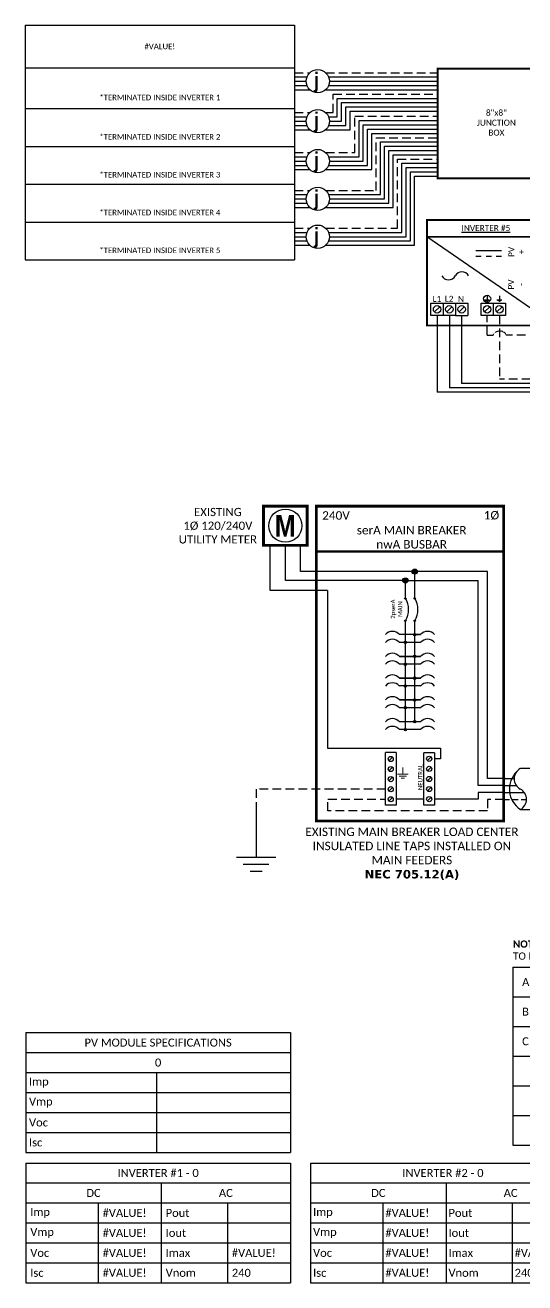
# Model space of a CAD drawing. Header units: feet. Extents: x 20751 to 21369, y 16038 to 16580.
# Drawn here: x 20751 to 20966, y 16038 to 16580 of the extents above; entities that cross this region are included whole.
import ezdxf

# ---------------------------------------------------------------- set-up
doc = ezdxf.new("R2010")
doc.units = ezdxf.units.FT
doc.header["$MEASUREMENT"] = 0
doc.linetypes.add('HIDDEN', pattern=[0.375, 0.25, -0.125])
doc.styles.add('ONE LINE TXT', font='techb___.ttf')
doc.styles.get("Standard").update_dxf_attribs({"font": 'calibri.ttf'})

# ---------------------------------------------------------------- blocks, each defined once
blk = doc.blocks.new('*U15')
at = {"color": 7, "linetype": 'Continuous'}
for p, q in [((-7.14, 13.31), (-28.39, 13.31)), ((-28.39, -4.31), (-7.14, -4.31))]:
    blk.add_line(p, q, dxfattribs=at)
at = {"color": 7}
for p, q in [((-35.53, 9), (-31.05, 9)), ((-9.81, 9), (0, 9))]:
    blk.add_line(p, q, dxfattribs=at)
at = {"color": 10}
for p, q in [((-35.53, 6), (-30.11, 6)), ((-8.87, 6), (0, 6))]:
    blk.add_line(p, q, dxfattribs=at)
at = {"color": 253}
for p, q in [((-35.53, 3), (-26.66, 3)), ((-5.41, 3), (0, 3))]:
    blk.add_line(p, q, dxfattribs=at)
at = {"color": 92, "linetype": 'HIDDEN', "ltscale": 10}
for p, q in [((-4.48, 0), (0, 0)), ((-35.53, 0), (-25.72, 0))]:
    blk.add_line(p, q, dxfattribs=at)
at = {"color": 7, "linetype": 'Continuous'}
for centre, start, end in [((-22.54, 4.5), 133.9732, 236.4265), ((-12.99, 4.5), 313.9732, 56.4265)]:
    blk.add_arc(centre, 10.58, start, end, dxfattribs=at)
at = {"linetype": 'Continuous'}
for centre, start, end in [((-26.08, 8.91), 117.6639, 242.3361), ((-4.83, 8.91), 117.6639, 242.3361), ((-30.7, 0.09), 297.6639, 62.3361), ((-9.45, 0.09), 297.6639, 62.3361)]:
    blk.add_arc(centre, 4.98, start, end, dxfattribs=at)
blk = doc.blocks.new('*U25')
at = {"lineweight": 50}
blk.add_line((-43.61, 43.06), (0, 43.06), dxfattribs=at)
at = {"color": 1, "linetype": 'Continuous'}
for p, q in [((-35.27, 34.78), (-35.27, 39.32)), ((-35.27, 39.32), (-8.32, 39.32)), ((-8.32, 39.32), (-8.32, 34.78)), ((-8.32, 34.78), (-35.27, 34.78)), ((-26.07, 25.18), (-22.81, 22.74)), ((-21.73, 22.73), (-20.49, 22.73)), ((-17.94, 22.73), (-16.7, 22.73)), ((-26.07, 17.65), (-22.81, 15.2)), ((-21.73, 15.2), (-20.49, 15.2)), ((-17.94, 15.2), (-16.7, 15.2)), ((-35.27, 1.76), (-8.32, 1.76)), ((-35.27, 1.76), (-35.27, -2.78)), ((-8.32, 1.76), (-8.32, -2.78)), ((-8.32, -2.78), (-35.27, -2.78))]:
    blk.add_line(p, q, dxfattribs=at)
at = {"color": 4, "linetype": 'Continuous'}
for p, q in [((-31.89, 37.83), (-33.46, 36.26)), ((-27.53, 37.83), (-29.11, 36.26)), ((-23.18, 37.83), (-24.76, 36.26)), ((-18.83, 37.83), (-20.41, 36.26)), ((-14.48, 37.83), (-16.06, 36.26)), ((-10.13, 37.83), (-11.7, 36.26)), ((-31.89, 0.28), (-33.46, -1.3)), ((-27.53, 0.28), (-29.11, -1.3)), ((-23.18, 0.28), (-24.76, -1.3)), ((-18.83, 0.28), (-20.41, -1.3)), ((-14.48, 0.28), (-16.06, -1.3)), ((-10.13, 0.28), (-11.7, -1.3))]:
    blk.add_line(p, q, dxfattribs=at)
at = {"color": 253, "linetype": 'Continuous'}
for p, q in [((-32.67, 32.17), (-32.67, 34.78)), ((-10.92, 32.17), (-10.92, 34.78)), ((-38.16, 3), (-38.16, 32.17)), ((-38.16, 32.17), (-32.67, 32.17)), ((-5.43, 32.17), (-10.92, 32.17)), ((-5.43, 3), (-5.43, 32.17)), ((-43.61, 3), (-38.16, 3)), ((0, 3), (-5.43, 3))]:
    blk.add_line(p, q, dxfattribs=at)
at = {"color": 7, "linetype": 'Continuous'}
for p, q in [((-27.97, 22.73), (-41.66, 22.73)), ((-41.66, 9), (-41.66, 22.73)), ((-15.62, 22.73), (-1.93, 22.73)), ((-1.93, 9), (-1.93, 22.73))]:
    blk.add_line(p, q, dxfattribs=at)
at = {"color": 10, "linetype": 'Continuous'}
for p, q in [((-27.97, 15.2), (-39.8, 15.2)), ((-39.8, 6), (-39.8, 15.2)), ((-15.62, 15.2), (-3.79, 15.19)), ((-3.79, 6), (-3.79, 15.2)), ((-43.61, 6), (-39.8, 6)), ((0, 6), (-3.79, 6))]:
    blk.add_line(p, q, dxfattribs=at)
at = {"color": 7}
for p, q in [((-43.61, 9), (-41.66, 9)), ((0, 9), (-1.93, 9))]:
    blk.add_line(p, q, dxfattribs=at)
at = {"color": 92, "linetype": 'HIDDEN', "ltscale": 15}
for p, q in [((-43.61, 0), (-36.58, 0)), ((-36.58, 0), (-36.58, 4.9)), ((-36.58, 4.9), (-32.67, 4.9)), ((-32.67, 4.9), (-32.67, 1.76)), ((-7.01, 4.9), (-10.92, 4.9)), ((-10.92, 4.9), (-10.92, 1.76)), ((-7.01, 0), (-7.01, 4.9)), ((0, 0), (-7.01, 0))]:
    blk.add_line(p, q, dxfattribs=at)
at = {"lineweight": 50, "const_width": 1.19}
blk.add_lwpolyline([(-43.61, -9.34), (-43.61, 49.84), (0, 49.84), (0, -9.34)], close=True, dxfattribs=at)
at = {"color": 92, "linetype": 'Continuous', "lineweight": 5, "ltscale": 0.05, "flags": 128}
for points in [[(-21.8, -3.32), (-21.8, -6.17)], [(-24.14, -6.17), (-19.45, -6.17)], [(-20.27, -7.03), (-23.32, -7.03)], [(-21.08, -7.9), (-22.51, -7.9)]]:
    blk.add_lwpolyline(points, dxfattribs=at)
at = {"color": 4, "linetype": 'Continuous'}
for centre in [(-32.67, 37.05), (-28.32, 37.05), (-23.97, 37.05), (-19.62, 37.05), (-15.27, 37.05), (-10.92, 37.05), (-32.67, -0.51), (-28.32, -0.51), (-23.97, -0.51), (-19.62, -0.51), (-15.27, -0.51), (-10.92, -0.51)]:
    blk.add_circle(centre, 1.11, dxfattribs=at)
at = {"color": 1, "linetype": 'Continuous'}
for centre in [(-27.43, 22.73), (-22.27, 22.73), (-16.16, 22.73), (-27.43, 15.2), (-22.27, 15.2), (-16.16, 15.19)]:
    blk.add_circle(centre, 0.541, dxfattribs=at)
for points in [[(-20.49, 22.73), (-20.12, 23.49), (-19.22, 21.97), (-18.39, 23.49), (-17.94, 22.73)], [(-20.49, 15.2), (-20.12, 15.96), (-19.22, 14.43), (-18.39, 15.96), (-17.94, 15.2)]]:
    blk.add_spline(points, degree=3, dxfattribs=at)
at = {"color": 7}
blk.add_blockref('*U15', (-43.61, 0), dxfattribs=at)
at = {"color": 4, "linetype": 'Continuous'}
blk.add_text('ISOLATED NEUTRAL', height=1.8743, dxfattribs=at).set_placement((-35.32, 39.97))
at = {"color": 1}
for s, width, gutter_width, heights, insert, char_height, attachment_point in [('\\A1;\\pi2.6661;LOCKABLE ampA DISCONNECT \\P\\pi12.722;FUSED W/ ocA FUSES', 71.8931, 92.23, [18.56], (-58.88, 62.16), 3.4544, 1), ('240V', 0.1481, 0.75, [0], (-35.55, 46.4), 3.658, 5), ('1Ø', 0.1481, 0.75, [0], (-4.98, 46.1), 3.658, 5), ('\\A1;\\pi5.5987,t23.887;SQUARE D\\P\\pi5.8899,t24.178;PN: #####', 35.0816, 28.88, [13.54], (-39.35, -12.75), 3.6576, 1)]:
    blk.add_mtext_dynamic_manual_height_columns(s, width=width, gutter_width=gutter_width, heights=heights, dxfattribs=dict(at, insert=insert, char_height=char_height, attachment_point=attachment_point))
blk = doc.blocks.new('lineTapPanel')
at = {"linetype": 'Continuous'}
h = blk.add_hatch(color=254, dxfattribs=at)
h.dxf.hatch_style = 1
edge = h.paths.add_edge_path()
edge.add_arc((-38.44, 98.34), 1.11, 0, 360)
h = blk.add_hatch(color=254, dxfattribs=at)
h.dxf.hatch_style = 1
edge = h.paths.add_edge_path()
edge.add_arc((-42.47, 94.51), 1.11, 0, 360)
h = blk.add_hatch(color=1, dxfattribs=at)
h.dxf.hatch_style = 1
edge = h.paths.add_edge_path()
edge.add_arc((-42.47, 86.8), 0.291, 0, 360)
h = blk.add_hatch(color=1, dxfattribs=at)
h.dxf.hatch_style = 1
edge = h.paths.add_edge_path()
edge.add_arc((-38.44, 86.8), 0.291, 0, 360)
h = blk.add_hatch(color=1, dxfattribs=at)
h.dxf.hatch_style = 1
edge = h.paths.add_edge_path()
edge.add_arc((-42.47, 77.16), 0.291, 0, 360)
h = blk.add_hatch(color=1, dxfattribs=at)
h.dxf.hatch_style = 1
edge = h.paths.add_edge_path()
edge.add_arc((-38.44, 77.16), 0.291, 0, 360)
h = blk.add_hatch(color=1, dxfattribs=at)
h.dxf.hatch_style = 1
edge = h.paths.add_edge_path()
edge.add_arc((-38.44, 71.16), 0.528, 0, 360)
h = blk.add_hatch(color=1, dxfattribs=at)
h.dxf.hatch_style = 1
edge = h.paths.add_edge_path()
edge.add_arc((-42.47, 67.78), 0.528, 0, 360)
h = blk.add_hatch(color=1, dxfattribs=at)
h.dxf.hatch_style = 1
edge = h.paths.add_edge_path()
edge.add_arc((-38.44, 61.76), 0.528, 0, 360)
h = blk.add_hatch(color=1, dxfattribs=at)
h.dxf.hatch_style = 1
edge = h.paths.add_edge_path()
edge.add_arc((-42.47, 58.38), 0.528, 0, 360)
h = blk.add_hatch(color=1, dxfattribs=at)
h.dxf.hatch_style = 1
edge = h.paths.add_edge_path()
edge.add_arc((-42.47, 48.98), 0.528, 0, 360)
h = blk.add_hatch(color=1, dxfattribs=at)
h.dxf.hatch_style = 1
edge = h.paths.add_edge_path()
edge.add_arc((-38.44, 52.36), 0.528, 0, 360)
h = blk.add_hatch(color=1, dxfattribs=at)
h.dxf.hatch_style = 1
edge = h.paths.add_edge_path()
edge.add_arc((-38.44, 42.95), 0.528, 0, 360)
h = blk.add_hatch(color=1, dxfattribs=at)
h.dxf.hatch_style = 1
edge = h.paths.add_edge_path()
edge.add_arc((-42.47, 39.58), 0.528, 0, 360)
h = blk.add_hatch(color=1, dxfattribs=at)
h.dxf.hatch_style = 1
edge = h.paths.add_edge_path()
edge.add_arc((-38.44, 33.55), 0.528, 0, 360)
h = blk.add_hatch(color=1, dxfattribs=at)
h.dxf.hatch_style = 1
edge = h.paths.add_edge_path()
edge.add_arc((-42.47, 30.17), 0.528, 0, 360)
at = {"color": 155, "true_color": 0x647190}
blk.add_line((-80.92, 126.59), (0, 126.59), dxfattribs=at)
at = {"color": 253, "linetype": 'Continuous'}
for p, q in [((-100.73, 90.2), (-100.73, 109.7)), ((-76.04, 90.2), (-100.73, 90.2)), ((-76.04, 90.2), (-76.04, 22.16)), ((-76.04, 22.16), (-27.25, 22.16)), ((-27.25, 22.16), (-27.25, 17.57)), ((-27.25, 17.57), (-29.89, 17.57)), ((-11.01, 0.16), (-29.89, 0.16)), ((0, 3), (-11.01, 3)), ((-11.01, 3), (-11.01, 0.16))]:
    blk.add_line(p, q, dxfattribs=at)
at = {"color": 10, "linetype": 'Continuous'}
for p, q in [((-94.24, 94.51), (-94.24, 109.7)), ((-43.58, 94.51), (-94.24, 94.51)), ((-42.47, 87.09), (-42.47, 93.4)), ((-41.36, 94.51), (-10.98, 94.51)), ((-10.98, 6), (-10.98, 94.51)), ((-42.47, 30.17), (-42.47, 76.87)), ((-35.88, 67.78), (-45.04, 67.78)), ((-35.88, 58.38), (-45.04, 58.38)), ((-35.88, 48.98), (-45.04, 48.98)), ((-35.88, 39.58), (-45.04, 39.58)), ((-35.88, 30.17), (-45.04, 30.17)), ((0, 6), (-10.98, 6))]:
    blk.add_line(p, q, dxfattribs=at)
at = {"color": 7, "linetype": 'Continuous'}
for p, q in [((-87.75, 98.34), (-87.75, 109.7)), ((-39.56, 98.34), (-87.75, 98.34)), ((-6.96, 9), (-6.96, 98.34)), ((-38.44, 87.09), (-38.44, 97.23)), ((-38.44, 61.76), (-38.44, 76.87)), ((-35.88, 71.16), (-45.04, 71.16)), ((-38.44, 71.16), (-35.88, 71.16)), ((-45.04, 61.76), (-35.88, 61.76)), ((-35.88, 61.76), (-45.04, 61.76)), ((-38.44, 52.36), (-38.44, 61.76)), ((-45.04, 52.36), (-35.88, 52.36)), ((-35.88, 52.36), (-45.04, 52.36)), ((-38.44, 42.95), (-38.44, 52.36)), ((-45.04, 42.95), (-35.88, 42.95)), ((-35.88, 42.95), (-45.04, 42.95)), ((-38.44, 33.55), (-38.44, 42.95)), ((-35.88, 33.55), (-45.04, 33.55))]:
    blk.add_line(p, q, dxfattribs=at)
at = {"lineweight": 50}
blk.add_line((-80.92, 106.95), (0, 106.95), dxfattribs=at)
at = {"color": 7}
for p, q in [((-6.96, 98.34), (-37.33, 98.34)), ((0, 9), (-6.96, 9))]:
    blk.add_line(p, q, dxfattribs=at)
at = {"color": 1, "linetype": 'Continuous'}
for p, q in [((-51.03, -2.51), (-51.03, 20.23)), ((-46.49, 20.23), (-51.03, 20.23)), ((-46.49, 20.23), (-46.49, -2.51)), ((-34.43, -2.43), (-34.43, 20.16)), ((-29.89, 20.16), (-34.43, 20.16)), ((-29.89, 20.16), (-29.89, -2.43)), ((-46.49, -2.51), (-51.03, -2.51)), ((-29.89, -2.43), (-34.43, -2.43))]:
    blk.add_line(p, q, dxfattribs=at)
at = {"color": 4, "linetype": 'Continuous'}
for p, q in [((-47.97, 18.28), (-49.55, 16.71)), ((-31.37, 18.35), (-32.94, 16.78)), ((-47.97, 13.93), (-49.55, 12.36)), ((-31.37, 14), (-32.94, 12.43)), ((-47.97, 9.58), (-49.55, 8.01)), ((-31.37, 9.65), (-32.94, 8.08)), ((-47.97, 5.23), (-49.55, 3.66)), ((-47.97, 0.88), (-49.55, -0.69)), ((-31.37, 5.3), (-32.94, 3.73)), ((-31.37, 0.95), (-32.94, -0.62))]:
    blk.add_line(p, q, dxfattribs=at)
at = {"color": 92, "linetype": 'HIDDEN', "ltscale": 15}
for p, q in [((-51.03, 4.44), (-106.89, 4.44)), ((-106.89, 4.44), (-106.89, -4.87)), ((-75.84, -4.96), (-75.84, 0.09)), ((-75.84, 0.09), (-51.03, 0.09)), ((0, 0), (-6.96, 0)), ((-6.96, -4.96), (-75.84, -4.96)), ((-6.96, 0), (-6.96, -4.96))]:
    blk.add_line(p, q, dxfattribs=at)
at = {"color": 92, "linetype": 'Continuous', "ltscale": 15}
blk.add_line((-34.43, 0.09), (-46.49, 0.09), dxfattribs=at)
at = {"color": 92, "ltscale": 15}
blk.add_line((-106.89, -4.87), (-106.89, -24.84), dxfattribs=at)
at = {"lineweight": 50, "const_width": 1.19}
for points in [[(-103.67, 109.7), (-103.67, 126.59), (-84.82, 126.59), (-84.82, 109.7)], [(-80.92, -9.3), (-80.92, 126.59), (0, 126.59), (0, -9.3)]]:
    blk.add_lwpolyline(points, close=True, dxfattribs=at)
at = {"color": 92, "linetype": 'Continuous', "lineweight": 5, "ltscale": 0.05, "flags": 128}
for points in [[(-45.88, 10.97), (-41.2, 10.97)], [(-43.54, 13.81), (-43.54, 10.97)], [(-42.01, 10.1), (-45.07, 10.1)], [(-42.82, 9.23), (-44.25, 9.23)]]:
    blk.add_lwpolyline(points, dxfattribs=at)
at = {"color": 92, "linetype": 'Continuous', "ltscale": 4, "flags": 128}
for points in [[(-115.37, -24.84), (-98.41, -24.84)], [(-101.35, -27.98), (-112.43, -27.98)], [(-104.29, -31.12), (-109.49, -31.12)]]:
    blk.add_lwpolyline(points, dxfattribs=at)
at = {"linetype": 'Continuous'}
blk.add_circle((-94.24, 118.15), 7.15, dxfattribs=at)
at = {"color": 7, "linetype": 'Continuous'}
for centre in [(-38.44, 98.34), (-38.44, 98.34), (-42.47, 94.51)]:
    blk.add_circle(centre, 1.11, dxfattribs=at)
at = {"color": 1, "linetype": 'Continuous'}
for centre, radius in [((-42.47, 86.8), 0.291), ((-38.44, 86.8), 0.291), ((-42.47, 77.16), 0.291), ((-38.44, 77.16), 0.291), ((-38.44, 71.16), 0.528), ((-42.47, 67.78), 0.528), ((-38.44, 61.76), 0.528), ((-42.47, 58.38), 0.528), ((-42.47, 48.98), 0.528), ((-38.44, 52.36), 0.528), ((-38.44, 42.95), 0.528), ((-42.47, 39.58), 0.528), ((-38.44, 33.55), 0.528), ((-42.47, 30.17), 0.528)]:
    blk.add_circle(centre, radius, dxfattribs=at)
at = {"color": 4, "linetype": 'Continuous'}
for centre in [(-48.76, 17.49), (-32.16, 17.57), (-48.76, 13.14), (-32.16, 13.21), (-48.76, 8.79), (-48.76, 4.44), (-32.16, 8.86), (-32.16, 4.51), (-48.76, 0.09), (-32.16, 0.16)]:
    blk.add_circle(centre, 1.11, dxfattribs=at)
at = {"color": 1, "linetype": 'Continuous'}
for centre, radius, start, end in [((-50.14, 81.98), 9.06, 327.8708, 32.1292), ((-46.11, 81.98), 9.06, 327.8708, 32.1292), ((-48.03, 68.62), 3.93, 40.3392, 139.6608), ((-32.88, 68.62), 3.93, 40.3392, 139.6608), ((-48.03, 65.24), 3.93, 40.3392, 139.6608), ((-32.88, 65.24), 3.93, 40.3392, 139.6608), ((-48.03, 59.21), 3.93, 40.3392, 139.6608), ((-48.03, 55.84), 3.93, 40.3392, 139.6608), ((-32.88, 59.21), 3.93, 40.3392, 139.6608), ((-32.88, 55.84), 3.93, 40.3392, 139.6608), ((-48.03, 49.81), 3.93, 40.3392, 139.6608), ((-48.03, 46.43), 3.93, 40.3392, 139.6608), ((-32.88, 49.81), 3.93, 40.3392, 139.6608), ((-32.88, 46.43), 3.93, 40.3392, 139.6608), ((-48.03, 40.41), 3.93, 40.3392, 139.6608), ((-32.88, 40.41), 3.93, 40.3392, 139.6608), ((-48.03, 37.03), 3.93, 40.3392, 139.6608), ((-32.88, 37.03), 3.93, 40.3392, 139.6608), ((-48.03, 31.01), 3.93, 40.3392, 139.6608), ((-32.88, 31.01), 3.93, 40.3392, 139.6608), ((-48.03, 27.63), 3.93, 40.3392, 139.6608), ((-32.88, 27.63), 3.93, 40.3392, 139.6608)]:
    blk.add_arc(centre, radius, start, end, dxfattribs=at)
at = {"color": 253, "linetype": 'Continuous', "style": 'ONE LINE TXT'}
blk.add_text('M', height=9.38, dxfattribs=at).set_placement((-98.8, 113.43))
at = {"color": 4, "linetype": 'Continuous'}
blk.add_text('NEUTRAL', height=1.874, rotation=90, dxfattribs=at).set_placement((-35.08, 4.08))
at = {"color": 1, "attachment_point": 5}
for s, width, gutter_width, heights, insert, char_height in [('EXISTING\\P1Ø 120/240V UTILITY METER', 37.8067, 7.17, [0], (-123.35, 118.13), 3.5433), ('240V', 0.1481, 0.75, [0], (-72.39, 122.54), 3.658), ('1Ø', 0.1481, 0.75, [0], (-5.31, 122.54), 3.658), ('serA MAIN BREAKER\\PnwA BUSBAR', 72.4998, 0.75, [0], (-39.75, 113.14), 3.6576), ('EXISTING MAIN BREAKER LOAD CENTER INSULATED LINE TAPS INSTALLED ON MAIN FEEDERS\\P{\\fVerdana|b1|i0|c0|p34;NEC 705.12(A)}', 98.9176, 7.17, [106.42], (-39.63, -23.42), 3.6576)]:
    blk.add_mtext_dynamic_manual_height_columns(s, width=width, gutter_width=gutter_width, heights=heights, dxfattribs=dict(at, insert=insert, char_height=char_height))
at = {"color": 4, "linetype": 'Continuous', "insert": (-46.25, 82.15), "char_height": 1.874, "attachment_point": 5, "rotation": 90}
blk.add_mtext_dynamic_manual_height_columns('2pserA\\PMAIN', width=0.1481, gutter_width=0.75, heights=[0], dxfattribs=at)
blk = doc.blocks.new('*U27')
at = {"color": 7}
blk.add_blockref('lineTapPanel', (0, 0), dxfattribs=at)
blk = doc.blocks.new('*T17')
at = {"color": 0, "lineweight": -2, "transparency": 16777216}
for p, q in [((0, 0), (114.19, 0)), ((0, 0), (0, -51.7)), ((114.19, 0), (114.19, -51.7)), ((0, -8.62), (114.19, -8.62)), ((58.43, -8.62), (58.43, -51.7)), ((0, -17.23), (114.19, -17.23)), ((31.22, -17.23), (31.22, -51.7)), ((86.98, -17.23), (86.98, -51.7)), ((0, -25.85), (114.19, -25.85)), ((0, -34.47), (114.19, -34.47)), ((0, -43.08), (114.19, -43.08)), ((0, -51.7), (114.19, -51.7))]:
    blk.add_line(p, q, dxfattribs=at)
at = {"color": 0, "linetype": 'Continuous', "transparency": 16777216, "char_height": 3.4544}
for s, insert, width, attachment_point in [('{\\fCalibri|b0|i0|c0;INVERTER #1 - 0', (57.09, -4.31), 110.3293, 5), ('{\\fCalibri|b0|i0|c0;DC', (29.22, -12.93), 54.5755, 5), ('{\\fCalibri|b0|i0|c0;AC', (86.31, -12.93), 51.8976, 5), ('{\\fCalibri|b0|i0|c0;Imp', (1.93, -21.54), 27.3681, 4), ('{\\fCalibri|b0|i0|c0;#VALUE!', (33.15, -21.54), 23.3513, 4), ('{\\fCalibri|b0|i0|c0;Pout', (60.36, -21.54), 24.6902, 4), ('{\\fCalibri|b0|i0|c0;', (88.91, -21.54), 23.3513, 4), ('{\\fCalibri|b0|i0|c0;Vmp', (1.93, -30.16), 27.3681, 4), ('{\\fCalibri|b0|i0|c0;#VALUE!', (33.15, -30.16), 23.3513, 4), ('{\\fCalibri|b0|i0|c0;Iout', (60.36, -30.16), 24.6902, 4), ('{\\fCalibri|b0|i0|c0;', (88.91, -30.16), 23.3513, 4), ('{\\fCalibri|b0|i0|c0;Voc', (1.93, -38.78), 27.3681, 4), ('{\\fCalibri|b0|i0|c0;#VALUE!', (33.15, -38.78), 23.3513, 4), ('{\\fCalibri|b0|i0|c0;Imax', (60.36, -38.78), 24.6902, 4), ('{\\fCalibri|b0|i0|c0;#VALUE!', (88.91, -38.78), 23.3513, 4), ('{\\fCalibri|b0|i0|c0;Isc', (1.93, -47.39), 27.3681, 4), ('{\\fCalibri|b0|i0|c0;#VALUE!', (33.15, -47.39), 23.3513, 4), ('{\\fCalibri|b0|i0|c0;Vnom', (60.36, -47.39), 24.6902, 4), ('{\\fCalibri|b0|i0|c0;240', (88.91, -47.39), 23.3513, 4)]:
    blk.add_mtext(s, dxfattribs=dict(at, insert=insert, width=width, attachment_point=attachment_point))
blk = doc.blocks.new('*T18')
at = {"color": 0, "lineweight": -2, "transparency": 16777216}
for p, q in [((0, 0), (114.19, 0)), ((0, 0), (0, -51.7)), ((114.19, 0), (114.19, -51.7)), ((0, -8.62), (114.19, -8.62)), ((58.43, -8.62), (58.43, -51.7)), ((0, -17.23), (114.19, -17.23)), ((31.22, -17.23), (31.22, -51.7)), ((86.98, -17.23), (86.98, -51.7)), ((0, -25.85), (114.19, -25.85)), ((0, -34.47), (114.19, -34.47)), ((0, -43.08), (114.19, -43.08)), ((0, -51.7), (114.19, -51.7))]:
    blk.add_line(p, q, dxfattribs=at)
at = {"color": 0, "linetype": 'Continuous', "transparency": 16777216, "char_height": 3.4544}
for s, insert, width, attachment_point in [('{\\fCalibri|b0|i0|c0;INVERTER #2 - 0', (57.09, -4.31), 112.0547, 5), ('{\\fCalibri|b0|i0|c0;DC', (29.22, -12.93), 56.3009, 5), ('{\\fCalibri|b0|i0|c0;AC', (86.31, -12.93), 53.623, 5), ('{\\fCalibri|b0|i0|c0;Imp', (1.07, -21.54), 29.0935, 4), ('{\\fCalibri|b0|i0|c0;#VALUE!', (32.29, -21.54), 25.0767, 4), ('{\\fCalibri|b0|i0|c0;Pout', (59.5, -21.54), 26.4156, 4), ('{\\fCalibri|b0|i0|c0;', (88.04, -21.54), 25.0767, 4), ('{\\fCalibri|b0|i0|c0;Vmp', (1.07, -30.16), 29.0935, 4), ('{\\fCalibri|b0|i0|c0;#VALUE!', (32.29, -30.16), 25.0767, 4), ('{\\fCalibri|b0|i0|c0;Iout', (59.5, -30.16), 26.4156, 4), ('{\\fCalibri|b0|i0|c0;', (88.04, -30.16), 25.0767, 4), ('{\\fCalibri|b0|i0|c0;Voc', (1.07, -38.78), 29.0935, 4), ('{\\fCalibri|b0|i0|c0;#VALUE!', (32.29, -38.78), 25.0767, 4), ('{\\fCalibri|b0|i0|c0;Imax', (59.5, -38.78), 26.4156, 4), ('{\\fCalibri|b0|i0|c0;#VALUE!', (88.04, -38.78), 25.0767, 4), ('{\\fCalibri|b0|i0|c0;Isc', (1.07, -47.39), 29.0935, 4), ('{\\fCalibri|b0|i0|c0;#VALUE!', (32.29, -47.39), 25.0767, 4), ('{\\fCalibri|b0|i0|c0;Vnom', (59.5, -47.39), 26.4156, 4), ('{\\fCalibri|b0|i0|c0;240', (88.04, -47.39), 25.0767, 4)]:
    blk.add_mtext(s, dxfattribs=dict(at, insert=insert, width=width, attachment_point=attachment_point))
blk = doc.blocks.new('*T16')
at = {"linetype": 'ByBlock', "lineweight": -2, "transparency": 16777216}
for p, q in [((0, 0), (390.51, 0)), ((0, 0), (0, -76.8)), ((11.58, 0), (11.58, -76.8)), ((195.1, 0), (195.1, -76.8)), ((206.68, 0), (206.68, -76.8)), ((390.51, 0), (390.51, -76.8)), ((0, -12.8), (390.51, -12.8)), ((0, -25.61), (390.51, -25.61)), ((0, -38.41), (390.51, -38.41)), ((0, -51.22), (390.51, -51.22)), ((0, -64.02), (390.51, -64.02)), ((0, -76.8), (390.51, -76.8))]:
    blk.add_line(p, q, dxfattribs=at)
at = {"color": 0, "linetype": 'Continuous', "transparency": 16777216, "char_height": 3.4544, "attachment_point": 4}
for s, insert, width in [('{\\fCalibri|b0|i0|c0;A', (4.06, -6.4), 3.4544), ('{\\fCalibri|b0|i0|c0;#6 THWN-2 GEC TO EXISTING GROUND ROD', (15.65, -6.4), 175.3856), ('{\\fCalibri|b0|i0|c0;', (199.16, -6.4), 3.4544), ('{\\fCalibri|b0|i0|c0;', (210.74, -6.4), 175.7027), ('{\\fCalibri|b0|i0|c0;B', (4.06, -19.21), 3.4544), ("{\\fCalibri|b0|i0|c0;1'' EMT W/ 3-#10 THWN-2, 1-#10 THWN-2 GROUND", (15.65, -19.21), 175.3856), ('{\\fCalibri|b0|i0|c0;', (199.16, -19.21), 3.4544), ('{\\fCalibri|b0|i0|c0;', (210.74, -19.21), 175.7027), ('{\\fCalibri|b0|i0|c0;C', (4.06, -32.01), 3.4544), ('{\\fCalibri|b0|i0|c0;#12 PV WIRE W/ #8 BARE COPPER BOND TO MODULES AND RAILS', (15.65, -32.01), 175.3856), ('{\\fCalibri|b0|i0|c0;', (199.16, -32.01), 3.4544), ('{\\fCalibri|b0|i0|c0;', (210.74, -32.01), 175.7027), ('{\\fCalibri|b0|i0|c0;', (4.06, -44.82), 3.4544), ('{\\fCalibri|b0|i0|c0;', (15.65, -44.82), 175.3856), ('{\\fCalibri|b0|i0|c0;', (199.16, -44.82), 3.4544), ('{\\fCalibri|b0|i0|c0;', (210.74, -44.82), 175.7027), ('{\\fCalibri|b0|i0|c0;', (4.06, -57.62), 3.4544), ('{\\fCalibri|b0|i0|c0;', (15.65, -57.62), 175.3856), ('{\\fCalibri|b0|i0|c0;', (199.16, -57.62), 3.4544), ('{\\fCalibri|b0|i0|c0;', (210.74, -57.62), 175.7027), ('{\\fCalibri|b0|i0|c0;', (4.06, -70.41), 3.4544), ('{\\fCalibri|b0|i0|c0;', (15.65, -70.41), 175.3856), ('{\\fCalibri|b0|i0|c0;', (199.16, -70.41), 3.4544), ('{\\fCalibri|b0|i0|c0;', (210.74, -70.41), 175.7027)]:
    blk.add_mtext(s, dxfattribs=dict(at, insert=insert, width=width))
blk = doc.blocks.new('*T22')
at = {"color": 0, "lineweight": -2, "transparency": 16777216}
for p, q in [((0, 0), (114.19, 0)), ((0, 0), (0, -51.69)), ((114.19, 0), (114.19, -51.69)), ((0, -8.62), (114.19, -8.62)), ((0, -17.23), (114.19, -17.23)), ((56.41, -17.23), (56.41, -51.69)), ((0, -25.85), (114.19, -25.85)), ((0, -34.46), (114.19, -34.46)), ((0, -43.08), (114.19, -43.08)), ((0, -51.69), (114.19, -51.69))]:
    blk.add_line(p, q, dxfattribs=at)
at = {"color": 0, "linetype": 'Continuous', "transparency": 16777216, "char_height": 3.4544}
for s, insert, width, attachment_point in [('{\\fCalibri|b0|i0|c0;PV MODULE SPECIFICATIONS', (57.09, -4.31), 111.433, 5), ('{\\fCalibri|b0|i0|c0;0', (57.09, -12.92), 111.433, 5), ('{\\fCalibri|b0|i0|c0;Imp', (1.38, -21.54), 53.6551, 4), ('{\\fCalibri|b0|i0|c0;', (57.78, -21.54), 55.0254, 4), ('{\\fCalibri|b0|i0|c0;Vmp', (1.38, -30.15), 53.6551, 4), ('{\\fCalibri|b0|i0|c0;', (57.78, -30.15), 55.0254, 4), ('{\\fCalibri|b0|i0|c0;Voc', (1.38, -38.77), 53.6551, 4), ('{\\fCalibri|b0|i0|c0;', (57.78, -38.77), 55.0254, 4), ('{\\fCalibri|b0|i0|c0;Isc', (1.38, -47.39), 53.6551, 4), ('{\\fCalibri|b0|i0|c0;', (57.78, -47.39), 55.0254, 4)]:
    blk.add_mtext(s, dxfattribs=dict(at, insert=insert, width=width, attachment_point=attachment_point))
blk = doc.blocks.new('*T24')
at = {"color": 9, "linetype": 'ByBlock', "lineweight": 30, "true_color": 0xa7bfde, "transparency": 16777216}
blk.add_line((0, 0), (116.21, 0), dxfattribs=at)
at = {"color": 0, "linetype": 'ByBlock', "lineweight": -2, "transparency": 16777216}
for p, q in [((0, 0), (0, -101.3)), ((116.21, 0), (116.21, -101.3)), ((0, -18.37), (116.21, -18.37)), ((0, -36.03), (116.21, -36.03)), ((0, -52.35), (116.21, -52.35)), ((0, -68.66), (116.21, -68.66)), ((0, -84.98), (116.21, -84.98)), ((0, -101.3), (116.21, -101.3))]:
    blk.add_line(p, q, dxfattribs=at)
at = {"color": 0, "transparency": 16777216, "char_height": 2.4195, "width": 110.4406, "attachment_point": 5}
for s, insert in [('{\\fCalibri|b0|i0|c0;#VALUE!', (58.11, -9.18)), ('{\\fCalibri|b0|i0|c0;^J^J*TERMINATED INSIDE INVERTER 1', (58.11, -27.2)), ('{\\fCalibri|b0|i0|c0;^J^J*TERMINATED INSIDE INVERTER 2', (58.11, -44.19)), ('{\\fCalibri|b0|i0|c0;^J^J*TERMINATED INSIDE INVERTER 3', (58.11, -60.51)), ('{\\fCalibri|b0|i0|c0;^J^J*TERMINATED INSIDE INVERTER 4', (58.11, -76.82)), ('{\\fCalibri|b0|i0|c0;^J^J*TERMINATED INSIDE INVERTER 5', (58.11, -93.14))]:
    blk.add_mtext(s, dxfattribs=dict(at, insert=insert))

msp = doc.modelspace()

# ---------------------------------------------------------------- linework, layer by layer
at = {"color": 92, "linetype": 'HIDDEN', "ltscale": 15}
for p, q in [((20867.02, 16559.71), (20873.65, 16559.71)), ((20880.47, 16559.71), (20928.84, 16559.71)), ((20883.65, 16542.48), (20883.65, 16550.48)), ((20883.65, 16550.48), (20928.84, 16550.48)), ((20867.02, 16542.48), (20873.65, 16542.48)), ((20880.47, 16542.48), (20883.65, 16542.48)), ((20893.02, 16525.26), (20893.02, 16540.9)), ((20893.02, 16540.9), (20928.84, 16540.9)), ((20902.24, 16508.94), (20902.24, 16531.67)), ((20902.24, 16531.67), (20928.84, 16531.67)), ((20867.02, 16525.26), (20873.65, 16525.26)), ((20880.47, 16525.26), (20893.02, 16525.26)), ((20911.47, 16522.44), (20928.84, 16522.44)), ((20911.47, 16492.63), (20911.47, 16522.44)), ((20867.02, 16508.94), (20873.65, 16508.94)), ((20880.47, 16508.94), (20902.24, 16508.94)), ((20867.02, 16492.63), (20873.65, 16492.63)), ((20880.47, 16492.63), (20911.47, 16492.63)), ((20950.15, 16446.48), (20950.15, 16454.96)), ((20955.45, 16454.96), (20955.45, 16427.4)), ((20950.15, 16446.48), (20952.68, 16446.48)), ((20989.27, 16446.48), (20958.48, 16446.48)), ((21177.06, 16427.4), (20955.45, 16427.4))]:
    msp.add_line(p, q, dxfattribs=at)
at = {"color": 10, "linetype": 'Continuous'}
for p, q in [((20867.02, 16557.86), (20872.52, 16557.86)), ((20881.73, 16557.86), (20928.84, 16557.86)), ((20867.02, 16554.17), (20872.52, 16554.17)), ((20881.73, 16554.17), (20928.84, 16554.17)), ((20885.49, 16540.64), (20885.49, 16548.64)), ((20885.49, 16548.64), (20928.84, 16548.64)), ((20889.18, 16536.95), (20889.18, 16544.95)), ((20889.18, 16544.95), (20928.84, 16544.95)), ((20867.02, 16540.64), (20872.52, 16540.64)), ((20867.02, 16536.95), (20872.52, 16536.95)), ((20881.73, 16540.64), (20885.49, 16540.64)), ((20881.73, 16536.95), (20889.18, 16536.95)), ((20894.86, 16523.41), (20894.86, 16539.05)), ((20894.86, 16539.05), (20928.84, 16539.05)), ((20898.55, 16519.72), (20898.55, 16535.36)), ((20898.55, 16535.36), (20928.84, 16535.36)), ((20904.09, 16507.1), (20904.09, 16529.82)), ((20904.09, 16529.82), (20928.84, 16529.82)), ((20907.78, 16503.41), (20907.78, 16526.13)), ((20907.78, 16526.13), (20928.84, 16526.13)), ((20867.02, 16523.41), (20872.52, 16523.41)), ((20881.73, 16523.41), (20894.86, 16523.41)), ((20913.32, 16520.6), (20928.84, 16520.6)), ((20913.32, 16490.78), (20913.32, 16520.6)), ((20867.02, 16519.72), (20872.52, 16519.72)), ((20881.73, 16519.72), (20898.55, 16519.72)), ((20917.01, 16516.91), (20928.84, 16516.91)), ((20917.01, 16487.09), (20917.01, 16516.91)), ((20867.02, 16507.1), (20872.52, 16507.1)), ((20881.73, 16507.1), (20904.09, 16507.1)), ((20867.02, 16503.41), (20872.52, 16503.41)), ((20881.73, 16503.41), (20907.78, 16503.41)), ((20867.02, 16490.78), (20872.52, 16490.78)), ((20881.73, 16490.78), (20913.32, 16490.78)), ((20867.02, 16487.09), (20872.52, 16487.09)), ((20881.73, 16487.09), (20917.01, 16487.09)), ((20933.84, 16454.96), (20933.84, 16423.7)), ((21171.64, 16423.7), (20933.84, 16423.7))]:
    msp.add_line(p, q, dxfattribs=at)
at = {"color": 7, "linetype": 'Continuous'}
for p, q in [((20867.02, 16556.02), (20872.03, 16556.02)), ((20867.02, 16552.33), (20873.65, 16552.33)), ((20880.47, 16552.33), (20928.84, 16552.33)), ((20882.08, 16556.02), (20928.84, 16556.02)), ((20887.34, 16538.79), (20887.34, 16546.79)), ((20887.34, 16546.79), (20928.84, 16546.79)), ((20891.03, 16535.1), (20891.03, 16543.1)), ((20891.03, 16543.1), (20928.84, 16543.1)), ((20867.02, 16538.79), (20872.03, 16538.79)), ((20882.08, 16538.79), (20887.34, 16538.79)), ((20896.71, 16521.57), (20896.71, 16537.21)), ((20896.71, 16537.21), (20928.84, 16537.21)), ((20867.02, 16535.1), (20873.65, 16535.1)), ((20880.47, 16535.1), (20891.03, 16535.1)), ((20900.4, 16517.88), (20900.4, 16533.52)), ((20900.4, 16533.52), (20928.84, 16533.52)), ((20905.93, 16505.25), (20905.93, 16527.98)), ((20905.93, 16527.98), (20928.84, 16527.98)), ((20867.02, 16521.57), (20872.03, 16521.57)), ((20882.08, 16521.57), (20896.71, 16521.57)), ((20909.63, 16501.56), (20909.63, 16524.29)), ((20909.63, 16524.29), (20928.84, 16524.29)), ((20867.02, 16517.88), (20873.65, 16517.88)), ((20880.47, 16517.88), (20900.4, 16517.88)), ((20915.16, 16518.75), (20928.84, 16518.75)), ((20915.16, 16488.94), (20915.16, 16518.75)), ((20918.85, 16515.06), (20928.84, 16515.06)), ((20918.85, 16485.25), (20918.85, 16515.06)), ((20867.02, 16505.25), (20872.03, 16505.25)), ((20882.08, 16505.25), (20905.93, 16505.25)), ((20867.02, 16501.56), (20873.65, 16501.56)), ((20880.47, 16501.56), (20909.63, 16501.56)), ((20867.02, 16488.94), (20872.03, 16488.94)), ((20882.08, 16488.94), (20915.16, 16488.94)), ((20979.61, 16450.62), (20924.16, 16488.89)), ((20867.02, 16485.25), (20873.65, 16485.25)), ((20880.47, 16485.25), (20918.85, 16485.25)), ((20956.41, 16482.83), (20945.32, 16482.83)), ((20947.63, 16480.43), (20945.32, 16480.43)), ((20952.02, 16480.43), (20949.71, 16480.43)), ((20956.41, 16480.43), (20954.09, 16480.43)), ((20928.54, 16454.96), (20928.54, 16421.85)), ((21169.37, 16421.85), (20928.54, 16421.85))]:
    msp.add_line(p, q, dxfattribs=at)
at = {"color": 1, "linetype": 'Continuous'}
for p, q in [((20925.89, 16460.26), (20936.49, 16460.26)), ((20925.89, 16454.96), (20925.89, 16460.26)), ((20925.89, 16460.26), (20931.19, 16460.26)), ((20931.19, 16460.26), (20931.19, 16454.96)), ((20936.49, 16460.26), (20936.49, 16454.96)), ((20936.49, 16460.26), (20941.79, 16460.26)), ((20941.79, 16460.26), (20941.79, 16454.96)), ((20947.5, 16460.26), (20958.1, 16460.26)), ((20947.5, 16454.96), (20947.5, 16460.26)), ((20947.5, 16460.26), (20952.8, 16460.26)), ((20952.8, 16460.26), (20952.8, 16454.96)), ((20958.1, 16460.26), (20958.1, 16454.96)), ((20936.49, 16454.96), (20925.89, 16454.96)), ((20936.49, 16454.96), (20941.79, 16454.96)), ((20958.1, 16454.96), (20947.5, 16454.96))]:
    msp.add_line(p, q, dxfattribs=at)
at = {"color": 4, "linetype": 'Continuous'}
for p, q in [((20929.67, 16458.74), (20927.41, 16456.48)), ((20934.97, 16458.74), (20932.71, 16456.48)), ((20940.27, 16458.74), (20938.01, 16456.48)), ((20951.28, 16458.74), (20949.02, 16456.48)), ((20956.58, 16458.74), (20954.32, 16456.48))]:
    msp.add_line(p, q, dxfattribs=at)
at = {"color": 253, "linetype": 'Continuous'}
for p in [(20939.14, 16454.96), (21174.5, 16425.55)]:
    msp.add_line(p, (20939.14, 16425.55), dxfattribs=at)
at = {"lineweight": 50, "const_width": 0.834}
for points in [[(20977.26, 16514.15), (20928.84, 16514.15), (20928.84, 16561.4), (20977.26, 16561.4)], [(20924.16, 16450.62), (20924.16, 16496.12), (20979.61, 16496.12), (20979.61, 16450.62)], [(20924.16, 16488.89), (20924.16, 16496.12), (20979.61, 16496.12), (20979.61, 16488.89)]]:
    msp.add_lwpolyline(points, close=True, dxfattribs=at)
at = {"color": 92, "linetype": 'Continuous', "flags": 128}
for points in [[(20949.07, 16461.74), (20951.23, 16461.74)], [(20950.85, 16461.34), (20949.44, 16461.34)], [(20950.15, 16463.36), (20950.15, 16461.74)], [(20954.37, 16461.74), (20956.53, 16461.74)], [(20956.16, 16461.34), (20954.75, 16461.34)], [(20955.45, 16463.36), (20955.45, 16461.74)]]:
    msp.add_lwpolyline(points, dxfattribs=at)
at = {"color": 92, "linetype": 'HIDDEN', "flags": 128}
for points in [[(20950.48, 16460.94), (20949.82, 16460.94)], [(20955.78, 16460.94), (20955.12, 16460.94)]]:
    msp.add_lwpolyline(points, dxfattribs=at)
at = {"color": 7, "linetype": 'Continuous'}
for centre in [(20877.06, 16556.02), (20877.06, 16538.79), (20877.06, 16521.57), (20877.06, 16505.25), (20877.06, 16488.94)]:
    msp.add_circle(centre, 5.03, dxfattribs=at)
at = {"color": 92, "linetype": 'Continuous'}
msp.add_circle((20950.15, 16462.13), 1.52, dxfattribs=at)
at = {"color": 4, "linetype": 'Continuous'}
for centre in [(20928.54, 16457.61), (20933.84, 16457.61), (20939.14, 16457.61), (20950.15, 16457.61), (20955.45, 16457.61)]:
    msp.add_circle(centre, 1.6, dxfattribs=at)
at = {"linetype": 'Continuous'}
for centre, start, end in [((20933.48, 16473.58), 207.6639, 332.3361), ((20939.27, 16470.54), 27.6639, 152.3361)]:
    msp.add_arc(centre, 3.27, start, end, dxfattribs=at)
at = {"color": 92, "linetype": 'HIDDEN', "ltscale": 0.3}
msp.add_arc((20955.58, 16444.96), 3.27, 27.6639, 152.3361, dxfattribs=at)

# ---------------------------------------------------------------- block references
for name, p in [('*T24', (20750.81, 16580.22)), ('*T16', (20961.18, 16173.75)), ('*T22', (20751.09, 16145.49)), ('*T17', (20751.09, 16089.23)), ('*T18', (20873.97, 16089.23))]:
    msp.add_blockref(name, p)
at = {"color": 7}
for name, p in [('*U27', (20957.32, 16246.09)), ('*U25', (21036.47, 16246.09))]:
    msp.add_blockref(name, p, dxfattribs=at)

# ---------------------------------------------------------------- texts
at = {"color": 1, "linetype": 'Continuous'}
msp.add_text('%%UINVERTER #5', height=2.5744, dxfattribs=at).set_placement((20939.09, 16491.38))
at = {"color": 1, "linetype": 'Continuous', "char_height": 6.6044, "attachment_point": 1, "style": 'ONE LINE TXT'}
for insert in [(20875.44, 16559.81), (20875.44, 16542.59), (20875.44, 16525.36), (20875.44, 16509.05), (20875.44, 16492.73)]:
    msp.add_mtext_dynamic_manual_height_columns('{\\W1;\\C256;j}', width=0.1385, gutter_width=2.13, heights=[0], dxfattribs=dict(at, insert=insert))
at = {"color": 1, "attachment_point": 5}
for s, width, gutter_width, insert, char_height in [('8"x8"  JUNCTION BOX ', 0.4767, 7.17, (20954.14, 16538.12), 2.5744), ('L1', 0.1481, 0.75, (20928.5, 16462.12), 2.574), ('L2', 0.1481, 0.75, (20933.75, 16462.14), 2.574), ('N', 0.1481, 0.75, (20938.85, 16462.1), 2.57)]:
    msp.add_mtext_dynamic_manual_height_columns(s, width=width, gutter_width=gutter_width, heights=[0], dxfattribs=dict(at, insert=insert, char_height=char_height))
at = {"color": 1, "char_height": 2.574, "attachment_point": 5, "rotation": 90}
for s, width, insert in [('PV +', 2.8378, (20962.76, 16482.38)), ('PV -', 2.8013, (20962.6, 16468.32))]:
    msp.add_mtext_dynamic_manual_height_columns(s, width=width, gutter_width=0.75, heights=[0], dxfattribs=dict(at, insert=insert))
at = {"color": 10, "insert": (20961.27, 16185.29), "char_height": 3.10896, "attachment_point": 1}
msp.add_mtext_dynamic_manual_height_columns('\\A1;{\\fCalibri|b1|i0|c0|p34;NOTE:} {\\A0;\\H1.0052x;CONDUIT TYPE SHALL BE CHOSEN BY THE INSTALLATION CONTRACTOR\\PTO MEET OR EXCEED NEC AND LOCAL AHJD REQUIREMENTS}', width=164.3528, gutter_width=0, heights=[9.89], dxfattribs=at)

doc.saveas('drawing.dxf')
